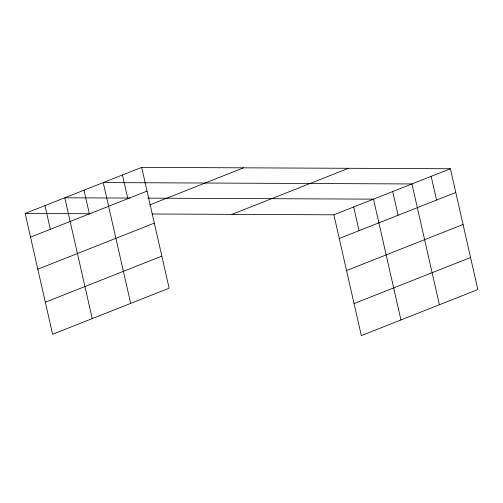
<?xml version="1.0" encoding="UTF-8"?>
<svg xmlns="http://www.w3.org/2000/svg" width="503" height="503" viewBox="0 0 503 503"><rect width="100%" height="100%" fill="white"/><g stroke="black" fill="none" stroke-linecap="round" stroke-linejoin="round"><path stroke-width="0.75" d="M141.676 167.38L169.127 288.194L52.601 334.256L25.15 213.442L141.676 167.38L450.399 168.744L477.85 289.558L361.324 335.62L333.873 214.806L151.912 214.001M30.532 237.139L147.065 191.083M149.668 204.941L243.559 167.832M37.813 269.187L154.346 223.131M231.996 214.353L348.522 168.298M45.32 302.209L161.847 256.146M333.873 214.806L450.399 168.744M339.261 238.51L455.787 192.448M346.542 270.557L463.068 224.495M354.043 303.573L470.569 257.511M129.818 198.069L64.768 197.78L92.219 318.594M147.838 198.144L373.49 199.144L400.941 319.958M25.15 213.442L90.194 213.725M431.172 176.346L436.56 200.049M439.396 304.761L411.944 183.947L103.222 182.576L130.673 303.397M392.717 191.549L398.106 215.246M353.684 206.978L359.067 230.676M122.449 174.981L127.837 198.679M83.995 190.178L89.383 213.882M44.962 205.608L50.344 229.311"/></g></svg>
